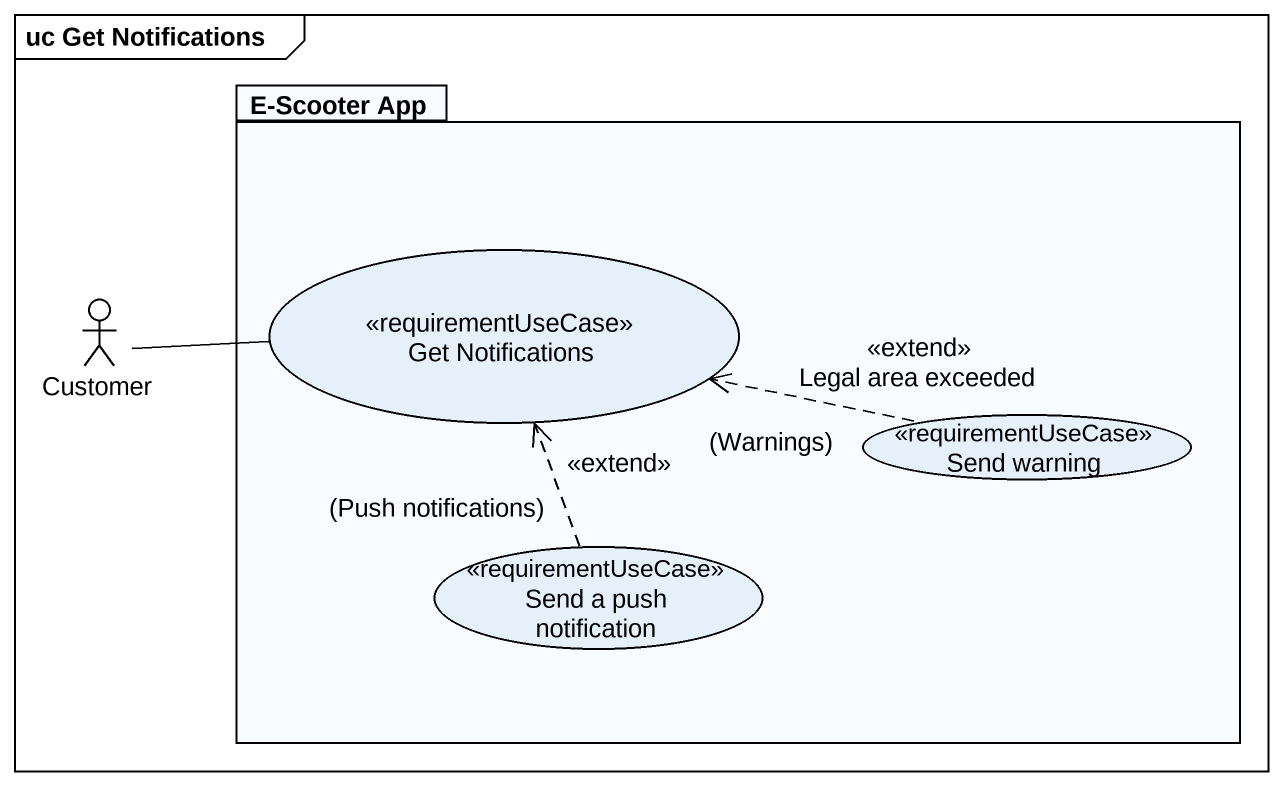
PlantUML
@startuml
mainframe uc Get Notifications
package "E-Scooter App" as E_Scooter_App {
  usecase "Get Notifications" as Get_Notifications <<requirementUseCase>>
  usecase "Send warning" as Send_warning <<requirementUseCase>>
  usecase "Send a push notification" as Send_a_push_notification <<requirementUseCase>>
}
actor Customer
Customer -right- Get_Notifications
Send_warning .left.> Get_Notifications : <<extend>> Legal area exceeded\n(Warnings)
Send_a_push_notification .up.> Get_Notifications : <<extend>>\n(Push notifications)
@enduml
